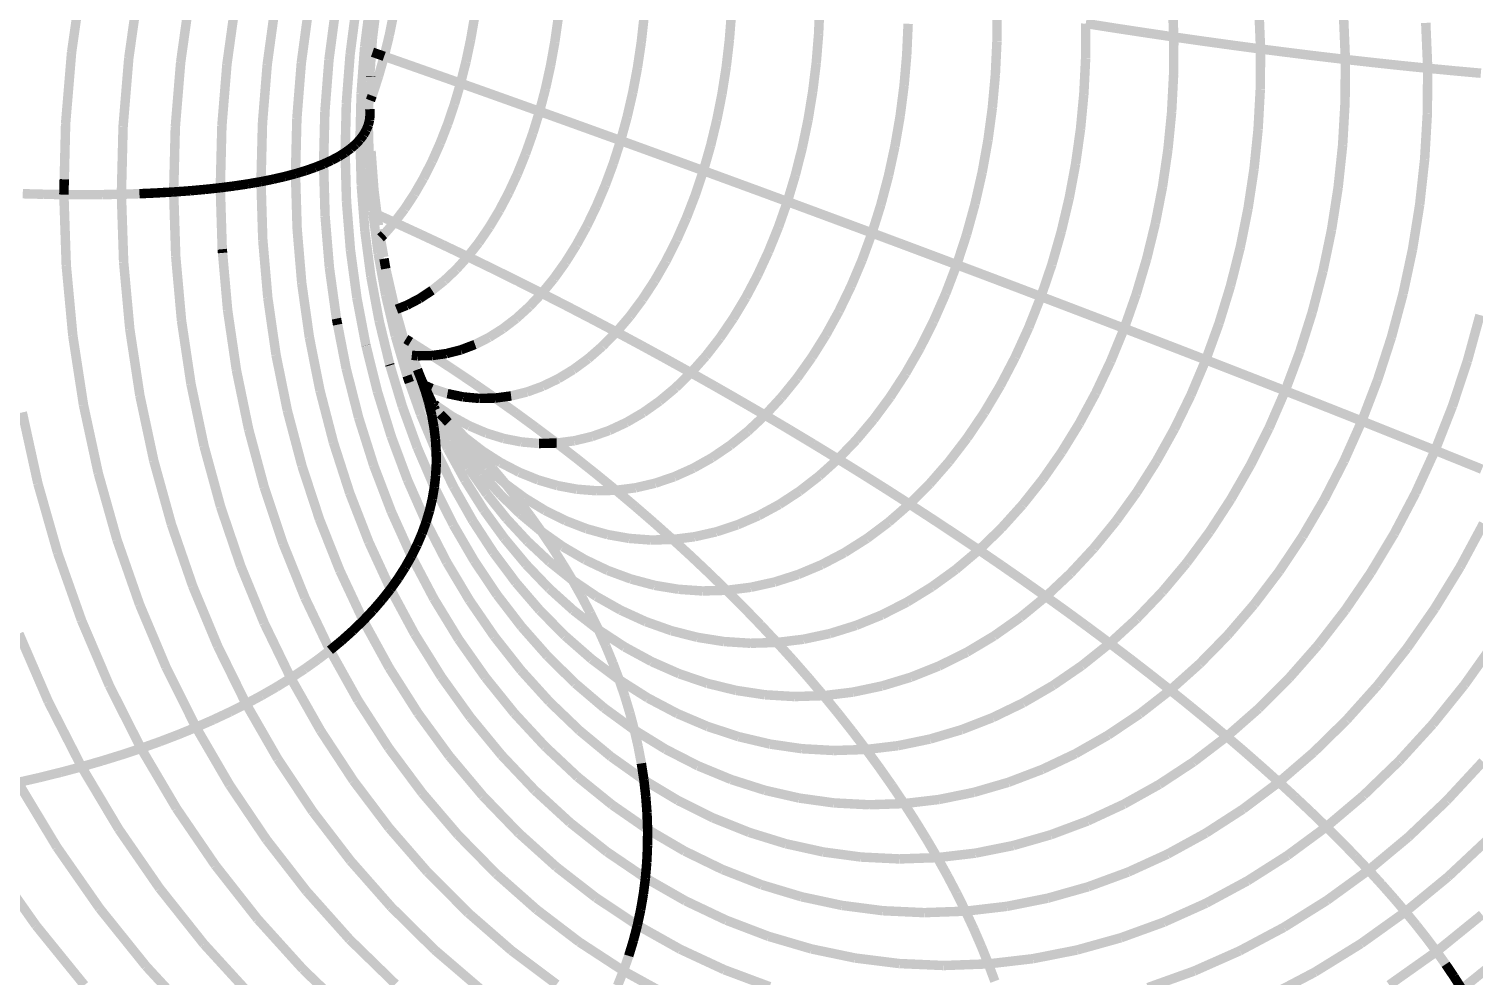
# Model space of a CAD drawing. Extents: x 0 to 800, y 0 to 886.
# Drawn here: x 276.5 to 558, y 295.7 to 480.1 of the extents above; entities that cross this region are included whole.
import ezdxf

# ---------------------------------------------------------------- set-up
doc = ezdxf.new("R2010")
doc.units = 0
doc.layers.get('0').update_dxf_attribs({"linetype": 'CONTINUOUS'})

msp = doc.modelspace()

# ---------------------------------------------------------------- linework, layer by layer
at = {"color": 5, "const_width": 1.844}
for points in [[(286.789, 489.366), (284.82, 475.587)], [(297.823, 487.606), (295.957, 474.433)], [(307.826, 486.202), (306.064, 473.643)], [(344.459, 486.689), (343.421, 478.307)], [(316.728, 485.161), (315.072, 473.223)], [(324.47, 484.491), (322.921, 473.174)], [(331.003, 484.195), (329.561, 473.491)], [(336.29, 484.272), (334.952, 474.172)], [(340.303, 484.72), (339.068, 475.209)], [(343.027, 485.528), (341.893, 476.592)], [(412.941, 477.975), (413.36, 483.306)], [(430.322, 479.15), (430.565, 484.833)], [(465.053, 477.636), (465.081, 484.078)], [(499.509, 478.582), (499.209, 485.884)], [(516.403, 476.243), (516.079, 484.036)], [(346.694, 478.857), (347.543, 483.02)], [(362.55, 478.07), (363.319, 482.491)], [(378.936, 477.573), (379.61, 482.268)], [(395.771, 477.492), (396.328, 482.498)], [(447.488, 475.103), (447.76, 481.147)], [(482.328, 474.331), (482.36, 481.199)], [(488.096, 480.296), (482.36, 481.199)], [(532.927, 474.204), (532.578, 482.508)], [(548.961, 472.486), (548.584, 481.323)], [(343.421, 478.307), (342.804, 469.875)], [(345.711, 474.811), (346.694, 478.857)], [(361.64, 473.759), (362.55, 478.07)], [(412.323, 472.69), (412.941, 477.975)], [(429.856, 473.498), (430.322, 479.15)], [(464.746, 471.202), (465.053, 477.636)], [(493.815, 479.425), (488.096, 480.296)], [(499.509, 478.582), (493.815, 479.425)], [(499.466, 471.251), (499.509, 478.582)], [(505.174, 477.77), (499.509, 478.582)], [(510.808, 476.991), (505.174, 477.77)], [(284.82, 475.587), (283.659, 461.74)], [(339.068, 475.209), (338.332, 465.645)], [(341.893, 476.592), (341.217, 467.603)], [(345.711, 474.811), (343.433, 475.608)], [(344.6, 470.902), (345.711, 474.811)], [(350.609, 473.089), (345.711, 474.811)], [(378.104, 472.962), (378.936, 477.573)], [(395.03, 472.56), (395.771, 477.492)], [(446.966, 469.096), (447.488, 475.103)], [(516.403, 476.243), (510.808, 476.991)], [(516.354, 468.425), (516.403, 476.243)], [(521.959, 475.53), (516.403, 476.243)], [(527.466, 474.849), (521.959, 475.53)], [(532.927, 474.204), (527.466, 474.849)], [(295.957, 474.433), (294.855, 461.193)], [(306.064, 473.643), (305.022, 461.024)], [(315.072, 473.223), (314.091, 461.225)], [(322.921, 473.174), (322.001, 461.793)], [(329.561, 473.491), (328.702, 462.725)], [(334.952, 474.172), (334.155, 464.016)], [(355.568, 471.343), (350.609, 473.089)], [(360.585, 469.568), (361.64, 473.759)], [(377.112, 468.461), (378.104, 472.962)], [(394.113, 467.72), (395.03, 472.56)], [(411.501, 467.487), (412.323, 472.69)], [(429.165, 467.9), (429.856, 473.498)], [(481.983, 467.466), (482.328, 474.331)], [(532.864, 465.871), (532.927, 474.204)], [(538.332, 473.597), (532.927, 474.204)], [(543.676, 473.022), (538.332, 473.597)], [(548.961, 472.486), (543.676, 473.022)], [(548.887, 463.614), (548.961, 472.486)], [(554.175, 471.985), (548.961, 472.486)], [(342.804, 469.875), (342.605, 461.43)], [(343.063, 470.951), (343.06, 470.835)], [(343.366, 467.141), (344.6, 470.902)], [(360.585, 469.568), (355.568, 471.343)], [(359.392, 465.518), (360.585, 469.568)], [(365.661, 467.766), (360.585, 469.568)], [(464.164, 464.799), (464.746, 471.202)], [(499.082, 463.927), (499.466, 471.251)], [(559.319, 471.523), (554.175, 471.985)], [(341.217, 467.603), (341.001, 458.604)], [(343.019, 466.221), (343.366, 467.141)], [(370.787, 465.938), (365.661, 467.766)], [(375.966, 464.086), (377.112, 468.461)], [(393.023, 462.993), (394.113, 467.72)], [(410.485, 462.375), (411.501, 467.487)], [(428.255, 462.379), (429.165, 467.9)], [(446.197, 463.141), (446.966, 469.096)], [(481.334, 460.636), (481.983, 467.466)], [(515.927, 460.611), (516.354, 468.425)], [(334.155, 464.016), (333.903, 453.845)], [(338.332, 465.645), (338.099, 456.071)], [(342.917, 464.52), (342.947, 463.367)], [(358.069, 461.624), (359.392, 465.518)], [(375.966, 464.086), (370.787, 465.938)], [(374.668, 459.86), (375.966, 464.086)], [(381.187, 462.213), (375.966, 464.086)], [(463.307, 458.456), (464.164, 464.799)], [(498.362, 456.639), (499.082, 463.927)], [(532.395, 457.542), (532.864, 465.871)], [(548.368, 454.748), (548.887, 463.614)], [(283.659, 461.74), (283.39, 450.903)], [(294.855, 461.193), (294.521, 447.947)], [(305.022, 461.024), (304.702, 448.395)], [(314.091, 461.225), (313.788, 449.213)], [(322.001, 461.793), (321.714, 450.402)], [(328.702, 462.725), (328.432, 451.954)], [(342.215, 460.456), (342.605, 461.43)], [(342.605, 461.43), (342.853, 462.432)], [(342.605, 461.43), (342.83, 453.013)], [(342.853, 462.432), (342.956, 463.462)], [(356.62, 457.909), (358.069, 461.624)], [(386.454, 460.315), (381.187, 462.213)], [(391.763, 458.399), (393.023, 462.993)], [(409.279, 457.383), (410.485, 462.375)], [(427.126, 456.96), (428.255, 462.379)], [(445.181, 457.274), (446.197, 463.141)], [(340.178, 457.726), (341.001, 458.604)], [(341.001, 458.604), (341.68, 459.514)], [(341.001, 458.604), (341.247, 449.633)], [(341.68, 459.514), (342.215, 460.456)], [(373.228, 455.796), (374.668, 459.86)], [(391.763, 458.399), (386.454, 460.315)], [(390.342, 453.958), (391.763, 458.399)], [(397.104, 456.463), (391.763, 458.399)], [(462.178, 452.201), (463.307, 458.456)], [(480.381, 453.87), (481.334, 460.636)], [(515.126, 452.836), (515.927, 460.611)], [(335.445, 454.551), (336.844, 455.291)], [(336.844, 455.291), (338.099, 456.071)], [(338.099, 456.071), (339.211, 456.882)], [(338.099, 456.071), (338.368, 446.525)], [(339.211, 456.882), (340.178, 457.726)], [(343.143, 456.35), (343.708, 448.797)], [(355.05, 454.381), (356.62, 457.909)], [(371.655, 451.915), (373.228, 455.796)], [(402.481, 454.505), (397.104, 456.463)], [(407.885, 452.533), (409.279, 457.383)], [(425.785, 451.668), (427.126, 456.96)], [(443.929, 451.513), (445.181, 457.274)], [(497.304, 449.421), (498.362, 456.639)], [(531.513, 449.255), (532.395, 457.542)], [(328.432, 451.954), (330.396, 452.547)], [(330.396, 452.547), (332.22, 453.178)], [(332.22, 453.178), (333.903, 453.845)], [(333.903, 453.845), (335.445, 454.551)], [(333.903, 453.845), (334.196, 443.713)], [(342.83, 453.013), (343.475, 444.655)], [(353.363, 451.062), (355.05, 454.381)], [(388.761, 449.689), (390.342, 453.958)], [(407.885, 452.533), (402.481, 454.505)], [(406.315, 447.844), (407.885, 452.533)], [(413.318, 450.543), (407.885, 452.533)], [(479.129, 447.199), (480.381, 453.87)], [(513.962, 445.135), (515.126, 452.836)], [(547.402, 445.929), (548.368, 454.748)], [(283.39, 450.875), (283.314, 447.883)], [(313.788, 449.213), (316.56, 449.569)], [(316.56, 449.569), (319.203, 449.968)], [(319.203, 449.968), (321.714, 450.402)], [(321.714, 450.402), (324.09, 450.882)], [(321.714, 450.402), (322.06, 439.053)], [(324.09, 450.882), (326.329, 451.397)], [(326.329, 451.397), (328.432, 451.954)], [(328.432, 451.954), (328.75, 441.216)], [(341.247, 449.633), (341.952, 440.732)], [(351.575, 447.961), (353.363, 451.062)], [(369.947, 448.236), (371.655, 451.915)], [(387.029, 445.611), (388.761, 449.689)], [(418.772, 448.543), (413.318, 450.543)], [(424.24, 446.525), (425.785, 451.668)], [(442.44, 445.883), (443.929, 451.513)], [(460.784, 446.063), (462.178, 452.201)], [(275.311, 448.052), (279.364, 447.947)], [(279.364, 447.947), (283.314, 447.883)], [(283.314, 447.883), (287.16, 447.862)], [(283.314, 447.883), (283.782, 434.086)], [(287.16, 447.862), (290.896, 447.883)], [(290.896, 447.883), (294.521, 447.947)], [(294.521, 447.947), (298.032, 448.052)], [(294.521, 447.947), (294.957, 434.753)], [(298.032, 448.052), (301.428, 448.204)], [(301.428, 448.204), (304.702, 448.395)], [(304.702, 448.395), (307.856, 448.624)], [(304.702, 448.395), (305.107, 435.811)], [(307.856, 448.624), (310.884, 448.899)], [(310.884, 448.899), (313.788, 449.213)], [(313.788, 449.213), (314.161, 437.247)], [(343.708, 448.797), (344.57, 441.886)], [(349.687, 445.093), (351.575, 447.961)], [(368.117, 444.768), (369.947, 448.236)], [(404.569, 443.336), (406.315, 447.844)], [(424.24, 446.525), (418.772, 448.543)], [(477.58, 440.648), (479.129, 447.199)], [(495.917, 442.299), (497.304, 449.421)], [(530.232, 441.046), (531.513, 449.255)], [(338.368, 446.525), (339.137, 437.056)], [(343.475, 444.655), (344.534, 436.4)], [(347.708, 442.472), (344.305, 444.006)], [(347.708, 442.472), (349.687, 445.093)], [(366.173, 441.53), (368.117, 444.768)], [(385.159, 441.741), (387.029, 445.611)], [(422.497, 441.551), (424.24, 446.525)], [(429.726, 444.496), (424.24, 446.525)], [(435.222, 442.457), (429.726, 444.496)], [(440.722, 440.411), (442.44, 445.883)], [(459.13, 440.066), (460.784, 446.063)], [(512.431, 437.54), (513.962, 445.135)], [(545.998, 437.187), (547.402, 445.929)], [(328.75, 441.216), (329.656, 430.565)], [(334.196, 443.713), (335.031, 433.659)], [(344.673, 441.06), (345.616, 435.705)], [(345.648, 440.108), (347.708, 442.472)], [(352.439, 440.298), (347.708, 442.472)], [(364.123, 438.535), (366.173, 441.53)], [(383.152, 438.097), (385.159, 441.741)], [(402.661, 439.028), (404.569, 443.336)], [(420.561, 436.771), (422.497, 441.551)], [(440.722, 440.411), (435.222, 442.457)], [(494.206, 435.31), (495.917, 442.299)], [(528.549, 432.95), (530.232, 441.046)], [(322.06, 439.053), (323.035, 427.8)], [(341.952, 440.732), (343.112, 431.938)], [(344.992, 439.466), (345.648, 440.108)], [(357.195, 438.076), (352.439, 440.298)], [(361.975, 435.797), (364.123, 438.535)], [(400.593, 434.94), (402.661, 439.028)], [(438.785, 435.12), (440.722, 440.411)], [(446.225, 438.358), (440.722, 440.411)], [(451.728, 436.298), (446.225, 438.358)], [(457.225, 434.231), (459.13, 440.066)], [(475.749, 434.248), (477.58, 440.648)], [(305.107, 435.811), (306.232, 423.333)], [(314.161, 437.247), (314.226, 436.524)], [(314.229, 436.485), (315.211, 425.379)], [(339.137, 437.056), (340.4, 427.704)], [(344.534, 436.4), (346.006, 428.283)], [(345.671, 435.398), (346.014, 433.444)], [(361.975, 435.797), (357.195, 438.076)], [(359.738, 433.328), (361.975, 435.797)], [(366.772, 433.469), (361.975, 435.797)], [(381.018, 434.693), (383.152, 438.097)], [(418.444, 432.202), (420.561, 436.771)], [(457.225, 434.231), (451.728, 436.298)], [(510.544, 430.078), (512.431, 437.54)], [(544.16, 428.569), (545.998, 437.187)], [(283.782, 434.086), (285.06, 420.402)], [(294.957, 434.753), (296.158, 421.668)], [(335.031, 433.659), (336.405, 423.732)], [(346.014, 433.444), (347.723, 425.993)], [(357.424, 431.137), (359.738, 433.328)], [(371.588, 431.091), (366.772, 433.469)], [(378.77, 431.546), (381.018, 434.693)], [(398.378, 431.087), (400.593, 434.94)], [(436.637, 430.036), (438.785, 435.12)], [(455.073, 428.593), (457.225, 434.231)], [(462.71, 432.167), (457.225, 434.231)], [(473.636, 428.025), (475.749, 434.248)], [(492.181, 428.477), (494.206, 435.31)], [(526.479, 424.998), (528.549, 432.95)], [(329.656, 430.565), (331.143, 420.045)], [(343.112, 431.938), (344.722, 423.291)], [(355.039, 429.235), (357.424, 431.137)], [(376.414, 428.664), (371.588, 431.091)], [(376.414, 428.664), (378.77, 431.546)], [(396.021, 427.493), (398.378, 431.087)], [(416.154, 427.863), (418.444, 432.202)], [(434.287, 425.171), (436.637, 430.036)], [(468.182, 430.096), (462.71, 432.167)], [(473.636, 428.025), (468.182, 430.096)], [(508.31, 422.79), (510.544, 430.078)], [(323.035, 427.8), (324.638, 416.683)], [(340.4, 427.704), (342.156, 418.507)], [(346.006, 428.283), (347.883, 420.335)], [(350.104, 426.325), (352.594, 427.627)], [(352.594, 427.627), (355.039, 429.235)], [(373.962, 426.067), (376.414, 428.664)], [(381.25, 426.194), (376.414, 428.664)], [(393.541, 424.162), (396.021, 427.493)], [(413.699, 423.778), (416.154, 427.863)], [(452.688, 423.171), (455.073, 428.593)], [(471.255, 422.007), (473.636, 428.025)], [(479.065, 425.958), (473.636, 428.025)], [(489.846, 421.834), (492.181, 428.477)], [(541.891, 420.102), (544.16, 428.569)], [(315.211, 425.379), (316.931, 413.667)], [(347.723, 425.993), (349.792, 418.737)], [(348.117, 425.545), (350.104, 426.325)], [(371.426, 423.76), (373.962, 426.067)], [(386.094, 423.676), (381.25, 426.194)], [(390.941, 421.114), (393.541, 424.162)], [(431.744, 420.557), (434.287, 425.171)], [(484.47, 423.894), (479.065, 425.958)], [(524.027, 417.227), (526.479, 424.998)], [(556.676, 415.428), (559.142, 424.423)], [(296.158, 421.668), (298.117, 408.757)], [(306.232, 423.333), (308.071, 411.018)], [(336.405, 423.732), (336.638, 422.54)], [(336.64, 422.533), (338.31, 413.971)], [(344.722, 423.291), (346.775, 414.828)], [(366.13, 420.067), (368.812, 421.76)], [(368.812, 421.76), (371.426, 423.76)], [(390.941, 421.114), (386.094, 423.676)], [(411.088, 419.957), (413.699, 423.778)], [(450.081, 417.985), (452.688, 423.171)], [(468.612, 416.218), (471.255, 422.007)], [(489.846, 421.834), (484.47, 423.894)], [(487.211, 415.41), (489.846, 421.834)], [(495.184, 419.781), (489.846, 421.834)], [(505.739, 415.703), (508.31, 422.79)], [(285.06, 420.402), (287.139, 406.901)], [(331.143, 420.045), (333.201, 409.709)], [(342.156, 418.507), (342.166, 418.472)], [(347.883, 420.335), (350.154, 412.598)], [(349.792, 418.737), (352.212, 411.702)], [(350.85, 419.181), (349.927, 419.753)], [(355.014, 416.535), (350.85, 419.181)], [(360.631, 417.643), (363.4, 418.691)], [(363.4, 418.691), (366.13, 420.067)], [(388.232, 418.366), (390.941, 421.114)], [(395.785, 418.514), (390.941, 421.114)], [(400.625, 415.872), (395.785, 418.514)], [(408.34, 416.422), (411.088, 419.957)], [(429.017, 416.207), (431.744, 420.557)], [(500.482, 417.738), (495.184, 419.781)], [(539.214, 411.829), (541.891, 420.102)], [(324.638, 416.683), (326.856, 405.761)], [(342.179, 418.409), (344.391, 409.511)], [(350.392, 418.352), (352.126, 413.953)], [(351.087, 416.595), (352.192, 416.486)], [(352.192, 416.486), (355.014, 416.535)], [(355.014, 416.535), (357.83, 416.923)], [(359.149, 413.833), (355.014, 416.535)], [(357.83, 416.923), (360.631, 417.643)], [(382.545, 413.805), (385.431, 415.925)], [(385.431, 415.925), (388.232, 418.366)], [(405.458, 413.191), (400.625, 415.872)], [(405.458, 413.191), (408.34, 416.422)], [(426.124, 412.14), (429.017, 416.207)], [(447.259, 413.064), (450.081, 417.985)], [(465.72, 410.683), (468.612, 416.218)], [(505.739, 415.703), (500.482, 417.738)], [(502.839, 408.845), (505.739, 415.703)], [(510.946, 413.678), (505.739, 415.703)], [(521.204, 409.67), (524.027, 417.227)], [(316.931, 413.667), (319.311, 402.153)], [(338.31, 413.971), (340.736, 404.421)], [(346.775, 414.828), (346.84, 414.609)], [(346.851, 414.574), (349.258, 406.591)], [(352.181, 413.815), (352.891, 412.009)], [(363.255, 411.071), (359.149, 413.833)], [(379.589, 412.013), (382.545, 413.805)], [(402.459, 410.27), (405.458, 413.191)], [(410.281, 410.471), (405.458, 413.191)], [(444.235, 408.421), (447.259, 413.064)], [(484.293, 409.229), (487.211, 415.41)], [(516.103, 411.667), (510.946, 413.678)], [(553.759, 406.633), (556.676, 415.428)], [(308.071, 411.018), (310.614, 398.918)], [(350.154, 412.598), (350.621, 411.279)], [(350.623, 411.272), (352.81, 405.102)], [(352.212, 411.702), (354.969, 404.925)], [(353.716, 409.646), (352.891, 412.009)], [(352.891, 412.009), (354.037, 409.522)], [(353.589, 410.739), (354.983, 410.118)], [(354.983, 410.118), (358.027, 409.123)], [(367.323, 408.256), (363.255, 411.071)], [(373.521, 409.441), (376.576, 410.556)], [(376.576, 410.556), (379.589, 412.013)], [(399.355, 407.674), (402.459, 410.27)], [(415.085, 407.716), (410.281, 410.471)], [(423.069, 408.376), (426.124, 412.14)], [(462.594, 405.43), (465.72, 410.683)], [(521.204, 409.67), (516.103, 411.667)], [(536.127, 403.779), (539.214, 411.829)], [(298.117, 408.757), (300.824, 396.071)], [(333.201, 409.709), (335.825, 399.598)], [(344.391, 409.511), (347.097, 400.748)], [(354.295, 407.677), (353.716, 409.646)], [(354.044, 409.504), (354.693, 408.093)], [(354.411, 407.285), (354.295, 407.674)], [(354.969, 404.925), (354.411, 407.285)], [(354.693, 408.093), (355.173, 407.056)], [(355.35, 407.289), (357.999, 402.802)], [(358.027, 409.123), (361.107, 408.481)], [(361.107, 408.481), (364.211, 408.192)], [(364.211, 408.192), (367.323, 408.256)], [(367.323, 408.256), (370.431, 408.672)], [(371.359, 405.388), (367.323, 408.256)], [(370.431, 408.672), (373.521, 409.441)], [(396.159, 405.419), (399.355, 407.674)], [(419.876, 404.932), (415.085, 407.716)], [(419.876, 404.932), (423.069, 408.376)], [(441.025, 404.086), (444.235, 408.421)], [(481.101, 403.32), (484.293, 409.229)], [(499.625, 402.248), (502.839, 408.845)], [(518.022, 402.357), (521.204, 409.67)], [(526.242, 407.688), (521.204, 409.67)], [(531.22, 405.726), (526.242, 407.688)], [(275.215, 405.462), (278.248, 391.636)], [(287.139, 406.901), (290.009, 393.636)], [(326.856, 405.761), (329.68, 395.079)], [(349.258, 406.591), (352.163, 398.607)], [(352.81, 405.102), (355.836, 397.877)], [(355.395, 402.569), (354.969, 404.925)], [(354.969, 404.925), (358.055, 398.431)], [(355.191, 407.017), (355.41, 406.534)], [(355.445, 406.456), (355.455, 406.439)], [(355.459, 406.432), (355.692, 405.92)], [(355.494, 407.049), (355.893, 406.728)], [(355.692, 405.92), (358.775, 400.124)], [(355.893, 406.728), (359.061, 404.604)], [(358.687, 403.461), (356.066, 406.079)], [(356.644, 405.148), (358.204, 403.507)], [(356.955, 404.678), (358.884, 402.093)], [(359.061, 404.604), (362.31, 402.837)], [(375.348, 402.463), (371.359, 405.388)], [(392.885, 403.507), (396.159, 405.419)], [(416.549, 401.817), (419.876, 404.932)], [(424.642, 402.114), (419.876, 404.932)], [(459.246, 400.473), (462.594, 405.43)], [(536.127, 403.779), (531.22, 405.726)], [(550.4, 398.078), (553.759, 406.633)], [(319.311, 402.153), (322.338, 390.899)], [(340.736, 404.421), (343.673, 395.125)], [(355.685, 400.219), (355.395, 402.569)], [(357.999, 402.802), (361.266, 397.979)], [(358.204, 403.507), (361.488, 400.537)], [(361.488, 400.537), (358.687, 403.461)], [(358.884, 402.093), (362.211, 398.219)], [(362.31, 402.837), (365.629, 401.426)], [(379.3, 399.493), (375.348, 402.463)], [(386.165, 400.766), (389.548, 401.955)], [(389.548, 401.955), (392.885, 403.507)], [(413.103, 399.052), (416.549, 401.817)], [(429.38, 399.263), (424.642, 402.114)], [(437.638, 400.068), (441.025, 404.086)], [(477.647, 397.708), (481.101, 403.32)], [(496.108, 395.937), (499.625, 402.248)], [(514.495, 395.323), (518.022, 402.357)], [(532.652, 395.993), (536.127, 403.779)], [(540.964, 401.856), (536.127, 403.779)], [(545.723, 399.955), (540.964, 401.856)], [(310.614, 398.918), (313.848, 387.085)], [(335.825, 399.598), (338.999, 389.759)], [(347.097, 400.748), (350.261, 392.268)], [(355.836, 397.877), (355.685, 400.219)], [(358.775, 400.124), (362.13, 394.645)], [(364.201, 397.57), (361.488, 400.537)], [(361.488, 400.537), (364.896, 397.919)], [(365.629, 401.426), (369.006, 400.385)], [(369.006, 400.385), (372.417, 399.715)], [(372.417, 399.715), (375.853, 399.415)], [(375.853, 399.415), (379.3, 399.493)], [(379.3, 399.493), (382.743, 399.944)], [(383.205, 396.473), (379.3, 399.493)], [(382.743, 399.944), (386.165, 400.766)], [(409.561, 396.646), (413.103, 399.052)], [(434.093, 396.388), (429.38, 399.263)], [(434.093, 396.388), (437.638, 400.068)], [(455.69, 395.841), (459.246, 400.473)], [(550.4, 398.078), (545.723, 399.955)], [(300.824, 396.071), (304.265, 383.667)], [(352.163, 398.607), (355.473, 390.92)], [(355.854, 395.545), (355.836, 397.877)], [(355.836, 397.877), (359.223, 390.959)], [(358.055, 398.431), (361.453, 392.254)], [(361.266, 397.979), (364.748, 393.499)], [(362.211, 398.219), (365.704, 394.695)], [(366.822, 394.571), (364.201, 397.57)], [(364.896, 397.919), (368.409, 395.672)], [(387.057, 393.407), (383.205, 396.473)], [(405.927, 394.607), (409.561, 396.646)], [(430.403, 393.065), (434.093, 396.388)], [(438.774, 393.488), (434.093, 396.388)], [(473.95, 392.412), (477.647, 397.708)], [(528.8, 388.5), (532.652, 395.993)], [(546.619, 389.802), (550.4, 398.078)], [(554.994, 396.226), (550.4, 398.078)], [(559.502, 394.402), (554.994, 396.226)], [(290.009, 393.636), (293.657, 380.672)], [(329.68, 395.079), (333.095, 384.687)], [(343.673, 395.125), (347.106, 386.129)], [(355.473, 390.92), (355.734, 393.227)], [(355.734, 393.227), (355.854, 395.545)], [(362.13, 394.645), (365.739, 389.509)], [(364.748, 393.499), (368.431, 389.375)], [(365.704, 394.695), (369.348, 391.541)], [(369.348, 391.541), (366.822, 394.571)], [(368.409, 395.672), (372.015, 393.799)], [(372.015, 393.799), (375.698, 392.31)], [(390.86, 390.296), (387.057, 393.407)], [(402.227, 392.945), (405.927, 394.607)], [(443.417, 390.564), (438.774, 393.488)], [(451.944, 391.548), (455.69, 395.841)], [(492.308, 389.946), (496.108, 395.937)], [(510.639, 388.592), (514.495, 395.323)], [(278.248, 391.636), (282.099, 378.121)], [(322.338, 390.899), (326, 379.945)], [(350.261, 392.268), (353.868, 384.097)], [(355.078, 388.627), (355.473, 390.92)], [(355.473, 390.92), (359.177, 383.558)], [(359.223, 390.959), (362.952, 384.376)], [(361.453, 392.254), (365.146, 386.412)], [(371.775, 388.479), (369.348, 391.541)], [(369.348, 391.541), (373.126, 388.765)], [(375.698, 392.31), (379.437, 391.213)], [(379.437, 391.213), (383.223, 390.511)], [(383.223, 390.511), (387.036, 390.204)], [(390.86, 390.296), (394.677, 390.786)], [(394.677, 390.786), (398.47, 391.672)], [(398.47, 391.672), (402.227, 392.945)], [(426.586, 390.109), (430.403, 393.065)], [(448.017, 387.618), (443.417, 390.564)], [(448.017, 387.618), (451.944, 391.548)], [(470.023, 387.463), (473.95, 392.412)], [(338.999, 389.759), (342.707, 380.231)], [(354.542, 386.352), (355.078, 388.627)], [(365.739, 389.509), (369.588, 384.732)], [(368.431, 389.375), (372.297, 385.625)], [(374.107, 385.389), (371.775, 388.479)], [(373.126, 388.765), (377.024, 386.38)], [(387.036, 390.204), (390.86, 390.296)], [(394.603, 387.142), (390.86, 390.296)], [(422.656, 387.533), (426.586, 390.109)], [(443.932, 384.062), (448.017, 387.618)], [(452.575, 384.651), (448.017, 387.618)], [(488.237, 384.291), (492.308, 389.946)], [(506.472, 382.196), (510.639, 388.592)], [(524.588, 381.332), (528.8, 388.5)], [(542.428, 381.833), (546.619, 389.802)], [(313.848, 387.085), (317.758, 375.574)], [(347.106, 386.129), (351.018, 377.462)], [(353.868, 384.097), (354.542, 386.352)], [(365.146, 386.412), (369.118, 380.94)], [(369.588, 384.732), (373.655, 380.34)], [(372.297, 385.625), (376.333, 382.27)], [(376.333, 382.27), (374.107, 385.389)], [(377.024, 386.38), (381.021, 384.397)], [(398.293, 383.949), (394.603, 387.142)], [(414.524, 383.575), (418.627, 385.353)], [(418.627, 385.353), (422.656, 387.533)], [(465.882, 382.873), (470.023, 387.463)], [(304.265, 383.667), (308.423, 371.606)], [(333.095, 384.687), (337.086, 374.625)], [(353.056, 381.861), (353.868, 384.097)], [(353.868, 384.097), (357.9, 376.276)], [(359.177, 383.558), (363.255, 376.555)], [(362.952, 384.376), (367.005, 378.16)], [(378.456, 379.127), (376.333, 382.27)], [(376.333, 382.27), (380.517, 379.317)], [(381.021, 384.397), (385.106, 382.82)], [(385.106, 382.82), (389.251, 381.663)], [(401.916, 380.718), (398.293, 383.949)], [(406.15, 381.25), (410.358, 382.203)], [(410.358, 382.203), (414.524, 383.575)], [(439.706, 380.901), (443.932, 384.062)], [(457.087, 381.667), (452.575, 384.651)], [(461.55, 378.672), (465.882, 382.873)], [(483.916, 379.003), (488.237, 384.291)], [(502.01, 376.167), (506.472, 382.196)], [(555.286, 375.37), (559.823, 383.822)], [(293.657, 380.672), (298.061, 368.064)], [(326, 379.945), (330.277, 369.348)], [(342.707, 380.231), (346.934, 371.059)], [(351.018, 377.462), (352.107, 379.649)], [(352.107, 379.649), (353.056, 381.861)], [(369.118, 380.94), (373.359, 375.853)], [(373.655, 380.34), (377.927, 376.35)], [(380.474, 375.962), (378.456, 379.127)], [(380.517, 379.317), (384.831, 376.784)], [(389.251, 381.663), (393.45, 380.926)], [(393.45, 380.926), (397.679, 380.608)], [(397.679, 380.608), (401.916, 380.718)], [(401.916, 380.718), (406.15, 381.25)], [(405.479, 377.451), (401.916, 380.718)], [(435.352, 378.146), (439.706, 380.901)], [(461.55, 378.672), (457.087, 381.667)], [(520.033, 374.519), (524.588, 381.332)], [(537.849, 374.213), (542.428, 381.833)], [(282.099, 378.121), (286.749, 364.98)], [(349.793, 375.299), (351.018, 377.462)], [(351.018, 377.462), (355.392, 369.168)], [(363.255, 376.555), (367.686, 369.94)], [(367.005, 378.16), (371.369, 372.332)], [(377.927, 376.35), (382.386, 372.78)], [(384.831, 376.784), (389.259, 374.682)], [(408.972, 374.153), (405.479, 377.451)], [(430.897, 375.807), (435.352, 378.146)], [(457.038, 374.869), (461.55, 378.672)], [(465.956, 375.659), (461.55, 378.672)], [(479.358, 374.103), (483.916, 379.003)], [(317.758, 375.574), (322.323, 364.437)], [(337.086, 374.625), (341.634, 364.938)], [(348.432, 373.165), (349.793, 375.299)], [(357.9, 376.276), (362.342, 368.836)], [(373.359, 375.853), (377.839, 371.175)], [(382.386, 372.78), (380.474, 375.962)], [(389.259, 374.682), (393.781, 373.013)], [(412.397, 370.819), (408.972, 374.153)], [(421.739, 372.427), (426.35, 373.899)], [(426.35, 373.899), (430.897, 375.807)], [(452.37, 371.486), (457.038, 374.869)], [(470.302, 372.639), (465.956, 375.659)], [(474.588, 369.609), (479.358, 374.103)], [(497.268, 370.523), (502.01, 376.167)], [(515.161, 368.092), (520.033, 374.519)], [(532.896, 366.966), (537.849, 374.213)], [(550.326, 367.28), (555.286, 375.37)], [(308.423, 371.606), (313.278, 359.936)], [(345.301, 368.988), (346.934, 371.059)], [(346.934, 371.059), (348.432, 373.165)], [(346.934, 371.059), (351.657, 362.285)], [(371.369, 372.332), (376.019, 366.917)], [(377.839, 371.175), (382.545, 366.931)], [(384.186, 369.577), (382.386, 372.78)], [(382.386, 372.78), (387.008, 369.641)], [(393.781, 373.013), (398.374, 371.789)], [(398.374, 371.789), (403.024, 371.016)], [(403.024, 371.016), (407.702, 370.692)], [(407.702, 370.692), (412.397, 370.819)], [(412.397, 370.819), (417.082, 371.401)], [(415.745, 367.457), (412.397, 370.819)], [(417.082, 371.401), (421.739, 372.427)], [(447.566, 368.533), (452.37, 371.486)], [(474.588, 369.609), (470.302, 372.639)], [(298.061, 368.064), (303.203, 355.868)], [(330.277, 369.348), (335.15, 359.145)], [(343.534, 366.945), (345.301, 368.988)], [(355.392, 369.168), (360.207, 361.28)], [(362.342, 368.836), (367.168, 361.812)], [(367.686, 369.94), (372.456, 363.742)], [(385.875, 366.36), (384.186, 369.577)], [(387.008, 369.641), (391.774, 366.949)], [(442.641, 366.028), (447.566, 368.533)], [(469.625, 365.545), (474.588, 369.609)], [(478.808, 366.575), (474.588, 369.609)], [(492.273, 365.291), (497.268, 370.523)], [(509.986, 362.077), (515.161, 368.092)], [(341.634, 364.938), (343.534, 366.945)], [(376.019, 366.917), (380.936, 361.943)], [(382.545, 366.931), (387.452, 363.128)], [(387.452, 363.128), (385.875, 366.36)], [(391.774, 366.949), (396.663, 364.716)], [(419.019, 364.07), (415.745, 367.457)], [(437.624, 363.982), (442.641, 366.028)], [(464.488, 361.925), (469.625, 365.545)], [(482.96, 363.534), (478.808, 366.575)], [(487.041, 360.493), (492.273, 365.291)], [(527.597, 360.13), (532.896, 366.966)], [(544.964, 359.59), (550.326, 367.28)], [(274.567, 362.37), (280.27, 349.159)], [(286.749, 364.98), (292.173, 352.268)], [(322.323, 364.437), (327.522, 353.723)], [(337.44, 361.036), (339.602, 362.97)], [(339.602, 362.97), (341.634, 364.938)], [(341.634, 364.938), (346.716, 355.674)], [(351.657, 362.285), (356.859, 353.938)], [(372.456, 363.742), (377.539, 357.988)], [(388.913, 359.89), (387.452, 363.128)], [(387.452, 363.128), (392.539, 359.795)], [(396.663, 364.716), (401.655, 362.948)], [(401.655, 362.948), (406.732, 361.657)], [(422.215, 360.659), (419.019, 364.07)], [(427.39, 361.29), (432.534, 362.398)], [(432.534, 362.398), (437.624, 363.982)], [(487.041, 360.493), (482.96, 363.534)], [(313.278, 359.936), (318.804, 348.706)], [(335.15, 359.145), (337.44, 361.036)], [(360.207, 361.28), (365.443, 353.836)], [(367.168, 361.812), (372.36, 355.233)], [(380.936, 361.943), (386.098, 357.424)], [(390.257, 356.641), (388.913, 359.89)], [(392.539, 359.795), (397.789, 356.937)], [(406.732, 361.657), (411.861, 360.842)], [(411.861, 360.842), (417.033, 360.507)], [(417.033, 360.507), (422.215, 360.659)], [(422.215, 360.659), (427.39, 361.29)], [(425.327, 357.226), (422.215, 360.659)], [(459.197, 358.764), (464.488, 361.925)], [(481.598, 356.15), (487.041, 360.493)], [(491.045, 357.452), (487.041, 360.493)], [(504.529, 356.5), (509.986, 362.077)], [(521.966, 353.73), (527.597, 360.13)], [(539.224, 352.334), (544.964, 359.59)], [(556.144, 352.446), (561.926, 360.588)], [(330.189, 355.487), (332.732, 357.293)], [(332.732, 357.293), (335.15, 359.145)], [(335.15, 359.145), (340.595, 349.388)], [(377.539, 357.988), (382.912, 352.699)], [(386.098, 357.424), (391.481, 353.388)], [(391.481, 353.388), (390.257, 356.641)], [(397.789, 356.937), (403.172, 354.566)], [(428.353, 353.773), (425.327, 357.226)], [(453.782, 356.083), (459.197, 358.764)], [(494.972, 354.415), (491.045, 357.452)], [(303.203, 355.868), (309.056, 344.135)], [(327.522, 353.723), (330.189, 355.487)], [(346.716, 355.674), (352.309, 346.867)], [(356.859, 353.938), (362.511, 346.064)], [(365.443, 353.836), (371.073, 346.862)], [(372.36, 355.233), (377.896, 349.123)], [(403.172, 354.566), (408.668, 352.692)], [(431.296, 350.301), (428.353, 353.773)], [(442.655, 352.184), (448.261, 353.886)], [(448.261, 353.886), (453.782, 356.083)], [(475.968, 352.282), (481.598, 356.15)], [(498.817, 351.385), (494.972, 354.415)], [(498.817, 351.385), (504.529, 356.5)], [(292.173, 352.268), (298.347, 340.042)], [(321.829, 350.331), (324.735, 352.002)], [(324.735, 352.002), (327.522, 353.723)], [(327.522, 353.723), (333.332, 343.472)], [(382.912, 352.699), (388.553, 347.902)], [(392.589, 350.129), (391.481, 353.388)], [(391.481, 353.388), (397.066, 349.843)], [(408.668, 352.692), (414.253, 351.327)], [(414.253, 351.327), (419.904, 350.471)], [(431.296, 350.301), (436.993, 350.988)], [(436.993, 350.988), (442.655, 352.184)], [(470.168, 348.904), (475.968, 352.282)], [(492.873, 346.753), (498.817, 351.385)], [(502.574, 348.362), (498.817, 351.385)], [(516.036, 347.796), (521.966, 353.73)], [(533.128, 345.539), (539.224, 352.334)], [(549.956, 344.76), (556.144, 352.446)], [(280.27, 349.159), (286.757, 336.455)], [(315.666, 347.131), (318.804, 348.706)], [(318.804, 348.706), (321.829, 350.331)], [(318.804, 348.706), (324.977, 337.969)], [(340.595, 349.388), (346.585, 340.116)], [(377.896, 349.123), (383.745, 343.515)], [(393.573, 346.87), (392.589, 350.129)], [(397.066, 349.843), (402.823, 346.807)], [(419.904, 350.471), (425.591, 350.129)], [(425.591, 350.129), (431.296, 350.301)], [(434.15, 346.818), (431.296, 350.301)], [(464.227, 346.032), (470.168, 348.904)], [(506.247, 345.35), (502.574, 348.362)], [(309.056, 344.135), (312.415, 345.607)], [(312.415, 345.607), (315.666, 347.131)], [(352.309, 346.867), (358.387, 338.557)], [(362.511, 346.064), (368.589, 338.69)], [(371.073, 346.862), (377.07, 340.391)], [(388.553, 347.902), (394.437, 343.614)], [(394.437, 343.614), (393.573, 346.87)], [(402.823, 346.807), (408.728, 344.293)], [(436.908, 343.323), (434.15, 346.818)], [(458.174, 343.677), (464.227, 346.032)], [(486.72, 342.624), (492.873, 346.753)], [(509.824, 342.35), (506.247, 345.35)], [(509.824, 342.35), (516.036, 347.796)], [(526.704, 339.237), (533.128, 345.539)], [(302.019, 341.351), (305.59, 342.717)], [(305.59, 342.717), (309.056, 344.135)], [(309.056, 344.135), (315.591, 332.919)], [(333.332, 343.472), (339.724, 333.735)], [(383.745, 343.515), (389.886, 338.425)], [(395.182, 340.362), (394.437, 343.614)], [(394.437, 343.614), (400.54, 339.853)], [(408.728, 344.293), (414.757, 342.312)], [(439.575, 339.819), (436.908, 343.323)], [(452.028, 341.853), (458.174, 343.677)], [(480.388, 339.018), (486.72, 342.624)], [(543.384, 337.563), (549.956, 344.76)], [(294.578, 338.789), (298.347, 340.042)], [(298.347, 340.042), (302.019, 341.351)], [(298.347, 340.042), (305.24, 328.356)], [(346.585, 340.116), (353.095, 331.367)], [(377.07, 340.391), (383.413, 334.45)], [(395.799, 337.116), (395.182, 340.362)], [(400.54, 339.853), (406.83, 336.635)], [(414.757, 342.312), (420.882, 340.869)], [(420.882, 340.869), (427.08, 339.97)], [(427.08, 339.97), (433.317, 339.62)], [(433.317, 339.62), (439.575, 339.819)], [(439.575, 339.819), (445.819, 340.564)], [(442.143, 336.309), (439.575, 339.819)], [(445.819, 340.564), (452.028, 341.853)], [(503.361, 337.418), (509.824, 342.35)], [(513.309, 339.365), (509.824, 342.35)], [(286.757, 336.455), (290.714, 337.593)], [(290.714, 337.593), (294.578, 338.789)], [(324.977, 337.969), (331.77, 327.77)], [(358.387, 338.557), (364.924, 330.778)], [(368.589, 338.69), (375.066, 331.851)], [(389.886, 338.425), (396.289, 333.881)], [(396.289, 333.881), (395.799, 337.116)], [(473.904, 335.948), (480.388, 339.018)], [(496.672, 333.019), (503.361, 337.418)], [(516.692, 336.398), (513.309, 339.365)], [(519.98, 333.452), (526.704, 339.237)], [(536.462, 330.885), (543.384, 337.563)], [(552.658, 329.858), (559.71, 337.464)], [(274.371, 333.396), (278.583, 334.355)], [(278.583, 334.355), (282.713, 335.375)], [(282.713, 335.375), (286.757, 336.455)], [(286.757, 336.455), (293.999, 324.313)], [(383.413, 334.45), (390.07, 329.063)], [(406.83, 336.635), (413.283, 333.973)], [(444.613, 332.795), (442.143, 336.309)], [(467.293, 333.429), (473.904, 335.948)], [(519.98, 333.452), (516.692, 336.398)], [(274.371, 333.396), (281.953, 320.815)], [(315.591, 332.919), (322.779, 322.265)], [(339.724, 333.735), (346.666, 324.55)], [(353.095, 331.367), (360.094, 323.181)], [(375.066, 331.851), (381.914, 325.573)], [(396.656, 330.656), (396.289, 333.881)], [(396.289, 333.881), (402.929, 329.896)], [(413.283, 333.973), (419.869, 331.877)], [(419.869, 331.877), (426.561, 330.356)], [(446.98, 329.281), (444.613, 332.795)], [(453.799, 330.087), (460.58, 331.473)], [(460.58, 331.473), (467.293, 333.429)], [(489.786, 329.175), (496.672, 333.019)], [(512.985, 328.21), (519.98, 333.452)], [(523.162, 330.528), (519.98, 333.452)], [(364.924, 330.778), (371.888, 323.564)], [(390.07, 329.063), (397.013, 324.254)], [(396.896, 327.447), (396.656, 330.656)], [(402.929, 329.896), (409.776, 326.489)], [(426.561, 330.356), (433.331, 329.413)], [(433.331, 329.413), (440.147, 329.055)], [(440.147, 329.055), (446.98, 329.281)], [(446.98, 329.281), (453.799, 330.087)], [(449.241, 325.768), (446.98, 329.281)], [(482.734, 325.901), (489.786, 329.175)], [(526.242, 327.627), (523.162, 330.528)], [(529.213, 324.754), (536.462, 330.885)], [(545.225, 322.801), (552.658, 329.858)], [(305.24, 328.356), (312.819, 317.259)], [(331.77, 327.77), (339.146, 318.152)], [(397.013, 324.254), (396.896, 327.447)], [(409.776, 326.489), (416.796, 323.674)], [(451.4, 322.26), (449.241, 325.768)], [(475.541, 323.211), (482.734, 325.901)], [(505.739, 323.534), (512.985, 328.21)], [(529.213, 324.754), (526.242, 327.627)], [(293.999, 324.313), (301.961, 312.784)], [(346.666, 324.55), (354.132, 315.957)], [(360.094, 323.181), (367.552, 315.591)], [(371.888, 323.564), (379.247, 316.945)], [(381.914, 325.573), (389.096, 319.883)], [(396.998, 321.08), (397.013, 324.254)], [(397.013, 324.254), (404.206, 320.041)], [(416.796, 323.674), (423.961, 321.461)], [(468.242, 321.117), (475.541, 323.211)], [(498.284, 319.446), (505.739, 323.534)], [(521.667, 319.198), (529.213, 324.754)], [(532.07, 321.911), (529.213, 324.754)], [(537.443, 316.32), (545.225, 322.801)], [(281.953, 320.815), (290.286, 308.872)], [(322.779, 322.265), (330.586, 312.221)], [(396.857, 317.93), (396.998, 321.08)], [(404.206, 320.041), (411.625, 316.44)], [(423.961, 321.461), (431.243, 319.858)], [(453.45, 318.759), (451.4, 322.26)], [(460.869, 319.632), (468.242, 321.117)], [(534.815, 319.098), (532.07, 321.911)], [(552.937, 315.043), (560.881, 322.483)], [(269.192, 317.886), (277.883, 305.548)], [(312.819, 317.259), (321.049, 306.797)], [(339.146, 318.152), (347.074, 309.156)], [(389.096, 319.883), (396.589, 314.803)], [(396.589, 314.803), (396.857, 317.93)], [(431.243, 319.858), (438.605, 318.871)], [(438.605, 318.871), (446.017, 318.506)], [(446.017, 318.506), (453.45, 318.759)], [(453.45, 318.759), (460.869, 319.632)], [(455.394, 315.269), (453.45, 318.759)], [(490.647, 315.961), (498.284, 319.446)], [(513.86, 314.238), (521.667, 319.198)], [(537.443, 316.32), (534.815, 319.098)], [(354.132, 315.957), (362.081, 307.992)], [(367.552, 315.591), (375.43, 308.629)], [(379.247, 316.945), (386.969, 310.948)], [(396.194, 311.704), (396.589, 314.803)], [(396.589, 314.803), (404.354, 310.358)], [(411.625, 316.44), (419.234, 313.468)], [(457.221, 311.792), (455.394, 315.269)], [(482.861, 313.095), (490.647, 315.961)], [(529.343, 310.443), (537.443, 316.32)], [(539.955, 313.578), (537.443, 316.32)], [(544.618, 308.209), (552.937, 315.043)], [(301.961, 312.784), (310.604, 301.919)], [(330.586, 312.221), (338.974, 302.828)], [(395.672, 308.635), (396.194, 311.704)], [(419.234, 313.468), (426.995, 311.135)], [(458.939, 308.331), (457.221, 311.792)], [(474.959, 310.861), (482.861, 313.095)], [(505.82, 309.899), (513.86, 314.238)], [(542.346, 310.873), (539.955, 313.578)], [(290.286, 308.872), (299.332, 297.619)], [(347.074, 309.156), (355.519, 300.82)], [(386.969, 310.948), (395.023, 305.598)], [(404.354, 310.358), (412.358, 306.561)], [(426.995, 311.135), (434.883, 309.451)], [(434.883, 309.451), (442.86, 308.419)], [(458.939, 308.331), (466.972, 309.27)], [(466.972, 309.27), (474.959, 310.861)], [(497.586, 306.199), (505.82, 309.899)], [(520.965, 305.198), (529.343, 310.443)], [(544.618, 308.209), (542.346, 310.873)], [(321.049, 306.797), (329.89, 297.017)], [(362.081, 307.992), (370.48, 300.688)], [(375.43, 308.629), (383.695, 302.325)], [(395.023, 305.598), (395.672, 308.635)], [(412.358, 306.561), (420.568, 303.429)], [(442.86, 308.419), (450.889, 308.045)], [(450.889, 308.045), (458.939, 308.331)], [(460.541, 304.887), (458.939, 308.331)], [(489.193, 303.152), (497.586, 306.199)], [(535.961, 302.012), (544.618, 308.209)], [(546.767, 305.588), (544.618, 308.209)], [(550.683, 300.481), (559.537, 307.666)], [(277.883, 305.548), (287.314, 293.923)], [(394.243, 302.595), (395.023, 305.598)], [(395.023, 305.598), (403.366, 300.915)], [(420.568, 303.429), (428.943, 300.974)], [(462.026, 301.465), (460.541, 304.887)], [(480.67, 300.775), (489.193, 303.152)], [(512.336, 300.605), (520.965, 305.198)], [(548.788, 303.011), (546.767, 305.588)], [(310.604, 301.919), (319.889, 291.762)], [(338.974, 302.828), (347.906, 294.126)], [(355.519, 300.82), (364.437, 293.178)], [(370.48, 300.688), (379.293, 294.076)], [(383.695, 302.325), (392.314, 296.701)], [(393.34, 299.628), (394.243, 302.595)], [(403.366, 300.915), (411.967, 296.92)], [(428.943, 300.974), (437.452, 299.207)], [(463.395, 298.067), (462.026, 301.465)], [(472.059, 299.077), (480.67, 300.775)], [(503.495, 296.685), (512.336, 300.605)], [(527.004, 296.477), (535.961, 302.012)], [(541.472, 293.963), (550.683, 300.481)], [(550.683, 300.481), (548.788, 303.011)], [(552.45, 298), (550.683, 300.481)], [(555.597, 293.19), (564.981, 300.724)], [(299.332, 297.619), (309.046, 287.1)], [(392.314, 296.701), (393.34, 299.628)], [(437.452, 299.207), (446.052, 298.132)], [(446.052, 298.132), (454.713, 297.752)], [(454.713, 297.752), (463.395, 298.067)], [(463.395, 298.067), (472.059, 299.077)], [(464.644, 294.696), (463.395, 298.067)], [(554.087, 295.569), (552.45, 298)], [(329.89, 297.017), (339.303, 287.958)], [(391.156, 293.817), (392.314, 296.701)], [(392.314, 296.701), (401.242, 291.784)], [(411.967, 296.92), (420.783, 293.63)], [(494.485, 293.456), (503.495, 296.685)], [(517.783, 291.629), (527.004, 296.477)], [(555.597, 293.19), (554.087, 295.569)]]:
    msp.add_lwpolyline(points, dxfattribs=at)

doc.saveas('drawing.dxf')
